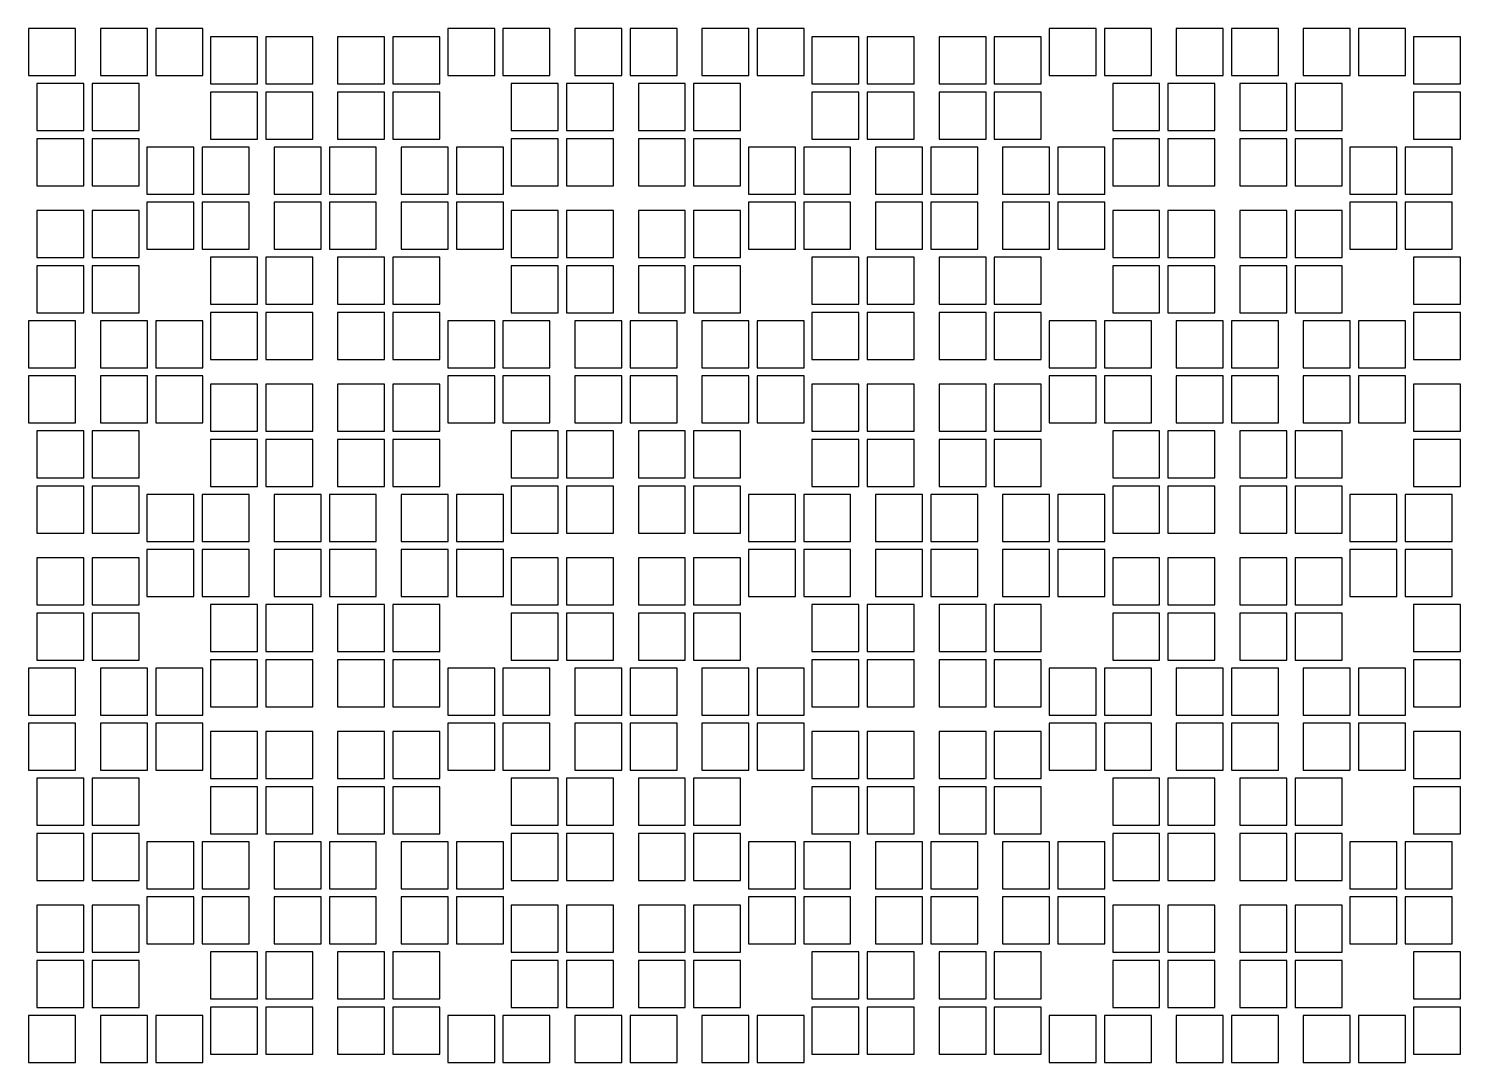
# Model space of a CAD drawing. Header units: millimetres. Extents: x -49 to 54, y -38 to 38.
# Drawn here: x 2.8 to 28.71, y -20.35 to -1.65 of the extents above; entities that cross this region are included whole.
import ezdxf

# ---------------------------------------------------------------- set-up
doc = ezdxf.new("R2010")
doc.units = ezdxf.units.MM

msp = doc.modelspace()

# ---------------------------------------------------------------- linework, layer by layer
for points in [[(2.7959, -2.4959), (3.6459, -2.4959), (3.6459, -1.6459), (2.7959, -1.6459), (2.7959, -2.4959)], [(4.0959, -2.4959), (4.9459, -2.4959), (4.9459, -1.6459), (4.0959, -1.6459), (4.0959, -2.4959)], [(5.0959, -2.4959), (5.9459, -2.4959), (5.9459, -1.6459), (5.0959, -1.6459), (5.0959, -2.4959)], [(6.0878, -2.6459), (6.9378, -2.6459), (6.9378, -1.7959), (6.0878, -1.7959), (6.0878, -2.6459)], [(7.0878, -2.6459), (7.9378, -2.6459), (7.9378, -1.7959), (7.0878, -1.7959), (7.0878, -2.6459)], [(8.3878, -2.6459), (9.2378, -2.6459), (9.2378, -1.7959), (8.3878, -1.7959), (8.3878, -2.6459)], [(9.3878, -2.6459), (10.2378, -2.6459), (10.2378, -1.7959), (9.3878, -1.7959), (9.3878, -2.6459)], [(10.3796, -2.4959), (11.2296, -2.4959), (11.2296, -1.6459), (10.3796, -1.6459), (10.3796, -2.4959)], [(11.3796, -2.4959), (12.2296, -2.4959), (12.2296, -1.6459), (11.3796, -1.6459), (11.3796, -2.4959)], [(12.6796, -2.4959), (13.5296, -2.4959), (13.5296, -1.6459), (12.6796, -1.6459), (12.6796, -2.4959)], [(13.6796, -2.4959), (14.5296, -2.4959), (14.5296, -1.6459), (13.6796, -1.6459), (13.6796, -2.4959)], [(14.9796, -2.4959), (15.8296, -2.4959), (15.8296, -1.6459), (14.9796, -1.6459), (14.9796, -2.4959)], [(15.9796, -2.4959), (16.8296, -2.4959), (16.8296, -1.6459), (15.9796, -1.6459), (15.9796, -2.4959)], [(16.9715, -2.6459), (17.8215, -2.6459), (17.8215, -1.7959), (16.9715, -1.7959), (16.9715, -2.6459)], [(17.9715, -2.6459), (18.8215, -2.6459), (18.8215, -1.7959), (17.9715, -1.7959), (17.9715, -2.6459)], [(19.2715, -2.6459), (20.1215, -2.6459), (20.1215, -1.7959), (19.2715, -1.7959), (19.2715, -2.6459)], [(20.2715, -2.6459), (21.1215, -2.6459), (21.1215, -1.7959), (20.2715, -1.7959), (20.2715, -2.6459)], [(21.2634, -2.4959), (22.1134, -2.4959), (22.1134, -1.6459), (21.2634, -1.6459), (21.2634, -2.4959)], [(22.2634, -2.4959), (23.1134, -2.4959), (23.1134, -1.6459), (22.2634, -1.6459), (22.2634, -2.4959)], [(23.5634, -2.4959), (24.4134, -2.4959), (24.4134, -1.6459), (23.5634, -1.6459), (23.5634, -2.4959)], [(24.5634, -2.4959), (25.4134, -2.4959), (25.4134, -1.6459), (24.5634, -1.6459), (24.5634, -2.4959)], [(25.8634, -2.4959), (26.7134, -2.4959), (26.7134, -1.6459), (25.8634, -1.6459), (25.8634, -2.4959)], [(26.8634, -2.4959), (27.7134, -2.4959), (27.7134, -1.6459), (26.8634, -1.6459), (26.8634, -2.4959)], [(27.8552, -2.6459), (28.7052, -2.6459), (28.7052, -1.7959), (27.8552, -1.7959), (27.8552, -2.6459)], [(2.9459, -3.4878), (3.7959, -3.4878), (3.7959, -2.6378), (2.9459, -2.6378), (2.9459, -3.4878)], [(3.9459, -3.4878), (4.7959, -3.4878), (4.7959, -2.6378), (3.9459, -2.6378), (3.9459, -3.4878)], [(6.0878, -3.6459), (6.9378, -3.6459), (6.9378, -2.7959), (6.0878, -2.7959), (6.0878, -3.6459)], [(7.0878, -3.6459), (7.9378, -3.6459), (7.9378, -2.7959), (7.0878, -2.7959), (7.0878, -3.6459)], [(8.3878, -3.6459), (9.2378, -3.6459), (9.2378, -2.7959), (8.3878, -2.7959), (8.3878, -3.6459)], [(9.3878, -3.6459), (10.2378, -3.6459), (10.2378, -2.7959), (9.3878, -2.7959), (9.3878, -3.6459)], [(11.5296, -3.4878), (12.3796, -3.4878), (12.3796, -2.6378), (11.5296, -2.6378), (11.5296, -3.4878)], [(12.5296, -3.4878), (13.3796, -3.4878), (13.3796, -2.6378), (12.5296, -2.6378), (12.5296, -3.4878)], [(13.8296, -3.4878), (14.6796, -3.4878), (14.6796, -2.6378), (13.8296, -2.6378), (13.8296, -3.4878)], [(14.8296, -3.4878), (15.6796, -3.4878), (15.6796, -2.6378), (14.8296, -2.6378), (14.8296, -3.4878)], [(16.9715, -3.6459), (17.8215, -3.6459), (17.8215, -2.7959), (16.9715, -2.7959), (16.9715, -3.6459)], [(17.9715, -3.6459), (18.8215, -3.6459), (18.8215, -2.7959), (17.9715, -2.7959), (17.9715, -3.6459)], [(19.2715, -3.6459), (20.1215, -3.6459), (20.1215, -2.7959), (19.2715, -2.7959), (19.2715, -3.6459)], [(20.2715, -3.6459), (21.1215, -3.6459), (21.1215, -2.7959), (20.2715, -2.7959), (20.2715, -3.6459)], [(22.4134, -3.4878), (23.2634, -3.4878), (23.2634, -2.6378), (22.4134, -2.6378), (22.4134, -3.4878)], [(23.4134, -3.4878), (24.2634, -3.4878), (24.2634, -2.6378), (23.4134, -2.6378), (23.4134, -3.4878)], [(24.7134, -3.4878), (25.5634, -3.4878), (25.5634, -2.6378), (24.7134, -2.6378), (24.7134, -3.4878)], [(25.7134, -3.4878), (26.5634, -3.4878), (26.5634, -2.6378), (25.7134, -2.6378), (25.7134, -3.4878)], [(27.8552, -3.6459), (28.7052, -3.6459), (28.7052, -2.7959), (27.8552, -2.7959), (27.8552, -3.6459)], [(2.9459, -4.4878), (3.7959, -4.4878), (3.7959, -3.6378), (2.9459, -3.6378), (2.9459, -4.4878)], [(3.9459, -4.4878), (4.7959, -4.4878), (4.7959, -3.6378), (3.9459, -3.6378), (3.9459, -4.4878)], [(4.9378, -4.6378), (5.7878, -4.6378), (5.7878, -3.7878), (4.9378, -3.7878), (4.9378, -4.6378)], [(5.9378, -4.6378), (6.7878, -4.6378), (6.7878, -3.7878), (5.9378, -3.7878), (5.9378, -4.6378)], [(7.2378, -4.6378), (8.0878, -4.6378), (8.0878, -3.7878), (7.2378, -3.7878), (7.2378, -4.6378)], [(8.2378, -4.6378), (9.0878, -4.6378), (9.0878, -3.7878), (8.2378, -3.7878), (8.2378, -4.6378)], [(9.5378, -4.6378), (10.3878, -4.6378), (10.3878, -3.7878), (9.5378, -3.7878), (9.5378, -4.6378)], [(10.5378, -4.6378), (11.3878, -4.6378), (11.3878, -3.7878), (10.5378, -3.7878), (10.5378, -4.6378)], [(11.5296, -4.4878), (12.3796, -4.4878), (12.3796, -3.6378), (11.5296, -3.6378), (11.5296, -4.4878)], [(12.5296, -4.4878), (13.3796, -4.4878), (13.3796, -3.6378), (12.5296, -3.6378), (12.5296, -4.4878)], [(13.8296, -4.4878), (14.6796, -4.4878), (14.6796, -3.6378), (13.8296, -3.6378), (13.8296, -4.4878)], [(14.8296, -4.4878), (15.6796, -4.4878), (15.6796, -3.6378), (14.8296, -3.6378), (14.8296, -4.4878)], [(15.8215, -4.6378), (16.6715, -4.6378), (16.6715, -3.7878), (15.8215, -3.7878), (15.8215, -4.6378)], [(16.8215, -4.6378), (17.6715, -4.6378), (17.6715, -3.7878), (16.8215, -3.7878), (16.8215, -4.6378)], [(18.1215, -4.6378), (18.9715, -4.6378), (18.9715, -3.7878), (18.1215, -3.7878), (18.1215, -4.6378)], [(19.1215, -4.6378), (19.9715, -4.6378), (19.9715, -3.7878), (19.1215, -3.7878), (19.1215, -4.6378)], [(20.4215, -4.6378), (21.2715, -4.6378), (21.2715, -3.7878), (20.4215, -3.7878), (20.4215, -4.6378)], [(21.4215, -4.6378), (22.2715, -4.6378), (22.2715, -3.7878), (21.4215, -3.7878), (21.4215, -4.6378)], [(22.4134, -4.4878), (23.2634, -4.4878), (23.2634, -3.6378), (22.4134, -3.6378), (22.4134, -4.4878)], [(23.4134, -4.4878), (24.2634, -4.4878), (24.2634, -3.6378), (23.4134, -3.6378), (23.4134, -4.4878)], [(24.7134, -4.4878), (25.5634, -4.4878), (25.5634, -3.6378), (24.7134, -3.6378), (24.7134, -4.4878)], [(25.7134, -4.4878), (26.5634, -4.4878), (26.5634, -3.6378), (25.7134, -3.6378), (25.7134, -4.4878)], [(26.7052, -4.6378), (27.5552, -4.6378), (27.5552, -3.7878), (26.7052, -3.7878), (26.7052, -4.6378)], [(27.7052, -4.6378), (28.5552, -4.6378), (28.5552, -3.7878), (27.7052, -3.7878), (27.7052, -4.6378)], [(4.9378, -5.6378), (5.7878, -5.6378), (5.7878, -4.7878), (4.9378, -4.7878), (4.9378, -5.6378)], [(5.9378, -5.6378), (6.7878, -5.6378), (6.7878, -4.7878), (5.9378, -4.7878), (5.9378, -5.6378)], [(7.2378, -5.6378), (8.0878, -5.6378), (8.0878, -4.7878), (7.2378, -4.7878), (7.2378, -5.6378)], [(8.2378, -5.6378), (9.0878, -5.6378), (9.0878, -4.7878), (8.2378, -4.7878), (8.2378, -5.6378)], [(9.5378, -5.6378), (10.3878, -5.6378), (10.3878, -4.7878), (9.5378, -4.7878), (9.5378, -5.6378)], [(10.5378, -5.6378), (11.3878, -5.6378), (11.3878, -4.7878), (10.5378, -4.7878), (10.5378, -5.6378)], [(15.8215, -5.6378), (16.6715, -5.6378), (16.6715, -4.7878), (15.8215, -4.7878), (15.8215, -5.6378)], [(16.8215, -5.6378), (17.6715, -5.6378), (17.6715, -4.7878), (16.8215, -4.7878), (16.8215, -5.6378)], [(18.1215, -5.6378), (18.9715, -5.6378), (18.9715, -4.7878), (18.1215, -4.7878), (18.1215, -5.6378)], [(19.1215, -5.6378), (19.9715, -5.6378), (19.9715, -4.7878), (19.1215, -4.7878), (19.1215, -5.6378)], [(20.4215, -5.6378), (21.2715, -5.6378), (21.2715, -4.7878), (20.4215, -4.7878), (20.4215, -5.6378)], [(21.4215, -5.6378), (22.2715, -5.6378), (22.2715, -4.7878), (21.4215, -4.7878), (21.4215, -5.6378)], [(26.7052, -5.6378), (27.5552, -5.6378), (27.5552, -4.7878), (26.7052, -4.7878), (26.7052, -5.6378)], [(27.7052, -5.6378), (28.5552, -5.6378), (28.5552, -4.7878), (27.7052, -4.7878), (27.7052, -5.6378)], [(2.9459, -5.7878), (3.7959, -5.7878), (3.7959, -4.9378), (2.9459, -4.9378), (2.9459, -5.7878)], [(3.9459, -5.7878), (4.7959, -5.7878), (4.7959, -4.9378), (3.9459, -4.9378), (3.9459, -5.7878)], [(11.5296, -5.7878), (12.3796, -5.7878), (12.3796, -4.9378), (11.5296, -4.9378), (11.5296, -5.7878)], [(12.5296, -5.7878), (13.3796, -5.7878), (13.3796, -4.9378), (12.5296, -4.9378), (12.5296, -5.7878)], [(13.8296, -5.7878), (14.6796, -5.7878), (14.6796, -4.9378), (13.8296, -4.9378), (13.8296, -5.7878)], [(14.8296, -5.7878), (15.6796, -5.7878), (15.6796, -4.9378), (14.8296, -4.9378), (14.8296, -5.7878)], [(22.4134, -5.7878), (23.2634, -5.7878), (23.2634, -4.9378), (22.4134, -4.9378), (22.4134, -5.7878)], [(23.4134, -5.7878), (24.2634, -5.7878), (24.2634, -4.9378), (23.4134, -4.9378), (23.4134, -5.7878)], [(24.7134, -5.7878), (25.5634, -5.7878), (25.5634, -4.9378), (24.7134, -4.9378), (24.7134, -5.7878)], [(25.7134, -5.7878), (26.5634, -5.7878), (26.5634, -4.9378), (25.7134, -4.9378), (25.7134, -5.7878)], [(2.9459, -6.7878), (3.7959, -6.7878), (3.7959, -5.9378), (2.9459, -5.9378), (2.9459, -6.7878)], [(3.9459, -6.7878), (4.7959, -6.7878), (4.7959, -5.9378), (3.9459, -5.9378), (3.9459, -6.7878)], [(6.0878, -6.6296), (6.9378, -6.6296), (6.9378, -5.7796), (6.0878, -5.7796), (6.0878, -6.6296)], [(7.0878, -6.6296), (7.9378, -6.6296), (7.9378, -5.7796), (7.0878, -5.7796), (7.0878, -6.6296)], [(8.3878, -6.6296), (9.2378, -6.6296), (9.2378, -5.7796), (8.3878, -5.7796), (8.3878, -6.6296)], [(9.3878, -6.6296), (10.2378, -6.6296), (10.2378, -5.7796), (9.3878, -5.7796), (9.3878, -6.6296)], [(11.5296, -6.7878), (12.3796, -6.7878), (12.3796, -5.9378), (11.5296, -5.9378), (11.5296, -6.7878)], [(12.5296, -6.7878), (13.3796, -6.7878), (13.3796, -5.9378), (12.5296, -5.9378), (12.5296, -6.7878)], [(13.8296, -6.7878), (14.6796, -6.7878), (14.6796, -5.9378), (13.8296, -5.9378), (13.8296, -6.7878)], [(14.8296, -6.7878), (15.6796, -6.7878), (15.6796, -5.9378), (14.8296, -5.9378), (14.8296, -6.7878)], [(16.9715, -6.6296), (17.8215, -6.6296), (17.8215, -5.7796), (16.9715, -5.7796), (16.9715, -6.6296)], [(17.9715, -6.6296), (18.8215, -6.6296), (18.8215, -5.7796), (17.9715, -5.7796), (17.9715, -6.6296)], [(19.2715, -6.6296), (20.1215, -6.6296), (20.1215, -5.7796), (19.2715, -5.7796), (19.2715, -6.6296)], [(20.2715, -6.6296), (21.1215, -6.6296), (21.1215, -5.7796), (20.2715, -5.7796), (20.2715, -6.6296)], [(22.4134, -6.7878), (23.2634, -6.7878), (23.2634, -5.9378), (22.4134, -5.9378), (22.4134, -6.7878)], [(23.4134, -6.7878), (24.2634, -6.7878), (24.2634, -5.9378), (23.4134, -5.9378), (23.4134, -6.7878)], [(24.7134, -6.7878), (25.5634, -6.7878), (25.5634, -5.9378), (24.7134, -5.9378), (24.7134, -6.7878)], [(25.7134, -6.7878), (26.5634, -6.7878), (26.5634, -5.9378), (25.7134, -5.9378), (25.7134, -6.7878)], [(27.8552, -6.6296), (28.7052, -6.6296), (28.7052, -5.7796), (27.8552, -5.7796), (27.8552, -6.6296)], [(2.7959, -7.7796), (3.6459, -7.7796), (3.6459, -6.9296), (2.7959, -6.9296), (2.7959, -7.7796)], [(4.0959, -7.7796), (4.9459, -7.7796), (4.9459, -6.9296), (4.0959, -6.9296), (4.0959, -7.7796)], [(5.0959, -7.7796), (5.9459, -7.7796), (5.9459, -6.9296), (5.0959, -6.9296), (5.0959, -7.7796)], [(6.0878, -7.6296), (6.9378, -7.6296), (6.9378, -6.7796), (6.0878, -6.7796), (6.0878, -7.6296)], [(7.0878, -7.6296), (7.9378, -7.6296), (7.9378, -6.7796), (7.0878, -6.7796), (7.0878, -7.6296)], [(8.3878, -7.6296), (9.2378, -7.6296), (9.2378, -6.7796), (8.3878, -6.7796), (8.3878, -7.6296)], [(9.3878, -7.6296), (10.2378, -7.6296), (10.2378, -6.7796), (9.3878, -6.7796), (9.3878, -7.6296)], [(10.3796, -7.7796), (11.2296, -7.7796), (11.2296, -6.9296), (10.3796, -6.9296), (10.3796, -7.7796)], [(11.3796, -7.7796), (12.2296, -7.7796), (12.2296, -6.9296), (11.3796, -6.9296), (11.3796, -7.7796)], [(12.6796, -7.7796), (13.5296, -7.7796), (13.5296, -6.9296), (12.6796, -6.9296), (12.6796, -7.7796)], [(13.6796, -7.7796), (14.5296, -7.7796), (14.5296, -6.9296), (13.6796, -6.9296), (13.6796, -7.7796)], [(14.9796, -7.7796), (15.8296, -7.7796), (15.8296, -6.9296), (14.9796, -6.9296), (14.9796, -7.7796)], [(15.9796, -7.7796), (16.8296, -7.7796), (16.8296, -6.9296), (15.9796, -6.9296), (15.9796, -7.7796)], [(16.9715, -7.6296), (17.8215, -7.6296), (17.8215, -6.7796), (16.9715, -6.7796), (16.9715, -7.6296)], [(17.9715, -7.6296), (18.8215, -7.6296), (18.8215, -6.7796), (17.9715, -6.7796), (17.9715, -7.6296)], [(19.2715, -7.6296), (20.1215, -7.6296), (20.1215, -6.7796), (19.2715, -6.7796), (19.2715, -7.6296)], [(20.2715, -7.6296), (21.1215, -7.6296), (21.1215, -6.7796), (20.2715, -6.7796), (20.2715, -7.6296)], [(21.2634, -7.7796), (22.1134, -7.7796), (22.1134, -6.9296), (21.2634, -6.9296), (21.2634, -7.7796)], [(22.2634, -7.7796), (23.1134, -7.7796), (23.1134, -6.9296), (22.2634, -6.9296), (22.2634, -7.7796)], [(23.5634, -7.7796), (24.4134, -7.7796), (24.4134, -6.9296), (23.5634, -6.9296), (23.5634, -7.7796)], [(24.5634, -7.7796), (25.4134, -7.7796), (25.4134, -6.9296), (24.5634, -6.9296), (24.5634, -7.7796)], [(25.8634, -7.7796), (26.7134, -7.7796), (26.7134, -6.9296), (25.8634, -6.9296), (25.8634, -7.7796)], [(26.8634, -7.7796), (27.7134, -7.7796), (27.7134, -6.9296), (26.8634, -6.9296), (26.8634, -7.7796)], [(27.8552, -7.6296), (28.7052, -7.6296), (28.7052, -6.7796), (27.8552, -6.7796), (27.8552, -7.6296)], [(2.7959, -8.7796), (3.6459, -8.7796), (3.6459, -7.9296), (2.7959, -7.9296), (2.7959, -8.7796)], [(4.0959, -8.7796), (4.9459, -8.7796), (4.9459, -7.9296), (4.0959, -7.9296), (4.0959, -8.7796)], [(5.0959, -8.7796), (5.9459, -8.7796), (5.9459, -7.9296), (5.0959, -7.9296), (5.0959, -8.7796)], [(10.3796, -8.7796), (11.2296, -8.7796), (11.2296, -7.9296), (10.3796, -7.9296), (10.3796, -8.7796)], [(11.3796, -8.7796), (12.2296, -8.7796), (12.2296, -7.9296), (11.3796, -7.9296), (11.3796, -8.7796)], [(12.6796, -8.7796), (13.5296, -8.7796), (13.5296, -7.9296), (12.6796, -7.9296), (12.6796, -8.7796)], [(13.6796, -8.7796), (14.5296, -8.7796), (14.5296, -7.9296), (13.6796, -7.9296), (13.6796, -8.7796)], [(14.9796, -8.7796), (15.8296, -8.7796), (15.8296, -7.9296), (14.9796, -7.9296), (14.9796, -8.7796)], [(15.9796, -8.7796), (16.8296, -8.7796), (16.8296, -7.9296), (15.9796, -7.9296), (15.9796, -8.7796)], [(21.2634, -8.7796), (22.1134, -8.7796), (22.1134, -7.9296), (21.2634, -7.9296), (21.2634, -8.7796)], [(22.2634, -8.7796), (23.1134, -8.7796), (23.1134, -7.9296), (22.2634, -7.9296), (22.2634, -8.7796)], [(23.5634, -8.7796), (24.4134, -8.7796), (24.4134, -7.9296), (23.5634, -7.9296), (23.5634, -8.7796)], [(24.5634, -8.7796), (25.4134, -8.7796), (25.4134, -7.9296), (24.5634, -7.9296), (24.5634, -8.7796)], [(25.8634, -8.7796), (26.7134, -8.7796), (26.7134, -7.9296), (25.8634, -7.9296), (25.8634, -8.7796)], [(26.8634, -8.7796), (27.7134, -8.7796), (27.7134, -7.9296), (26.8634, -7.9296), (26.8634, -8.7796)], [(6.0878, -8.9296), (6.9378, -8.9296), (6.9378, -8.0796), (6.0878, -8.0796), (6.0878, -8.9296)], [(7.0878, -8.9296), (7.9378, -8.9296), (7.9378, -8.0796), (7.0878, -8.0796), (7.0878, -8.9296)], [(8.3878, -8.9296), (9.2378, -8.9296), (9.2378, -8.0796), (8.3878, -8.0796), (8.3878, -8.9296)], [(9.3878, -8.9296), (10.2378, -8.9296), (10.2378, -8.0796), (9.3878, -8.0796), (9.3878, -8.9296)], [(16.9715, -8.9296), (17.8215, -8.9296), (17.8215, -8.0796), (16.9715, -8.0796), (16.9715, -8.9296)], [(17.9715, -8.9296), (18.8215, -8.9296), (18.8215, -8.0796), (17.9715, -8.0796), (17.9715, -8.9296)], [(19.2715, -8.9296), (20.1215, -8.9296), (20.1215, -8.0796), (19.2715, -8.0796), (19.2715, -8.9296)], [(20.2715, -8.9296), (21.1215, -8.9296), (21.1215, -8.0796), (20.2715, -8.0796), (20.2715, -8.9296)], [(27.8552, -8.9296), (28.7052, -8.9296), (28.7052, -8.0796), (27.8552, -8.0796), (27.8552, -8.9296)], [(2.9459, -9.7715), (3.7959, -9.7715), (3.7959, -8.9215), (2.9459, -8.9215), (2.9459, -9.7715)], [(3.9459, -9.7715), (4.7959, -9.7715), (4.7959, -8.9215), (3.9459, -8.9215), (3.9459, -9.7715)], [(11.5296, -9.7715), (12.3796, -9.7715), (12.3796, -8.9215), (11.5296, -8.9215), (11.5296, -9.7715)], [(12.5296, -9.7715), (13.3796, -9.7715), (13.3796, -8.9215), (12.5296, -8.9215), (12.5296, -9.7715)], [(13.8296, -9.7715), (14.6796, -9.7715), (14.6796, -8.9215), (13.8296, -8.9215), (13.8296, -9.7715)], [(14.8296, -9.7715), (15.6796, -9.7715), (15.6796, -8.9215), (14.8296, -8.9215), (14.8296, -9.7715)], [(22.4134, -9.7715), (23.2634, -9.7715), (23.2634, -8.9215), (22.4134, -8.9215), (22.4134, -9.7715)], [(23.4134, -9.7715), (24.2634, -9.7715), (24.2634, -8.9215), (23.4134, -8.9215), (23.4134, -9.7715)], [(24.7134, -9.7715), (25.5634, -9.7715), (25.5634, -8.9215), (24.7134, -8.9215), (24.7134, -9.7715)], [(25.7134, -9.7715), (26.5634, -9.7715), (26.5634, -8.9215), (25.7134, -8.9215), (25.7134, -9.7715)], [(6.0878, -9.9296), (6.9378, -9.9296), (6.9378, -9.0796), (6.0878, -9.0796), (6.0878, -9.9296)], [(7.0878, -9.9296), (7.9378, -9.9296), (7.9378, -9.0796), (7.0878, -9.0796), (7.0878, -9.9296)], [(8.3878, -9.9296), (9.2378, -9.9296), (9.2378, -9.0796), (8.3878, -9.0796), (8.3878, -9.9296)], [(9.3878, -9.9296), (10.2378, -9.9296), (10.2378, -9.0796), (9.3878, -9.0796), (9.3878, -9.9296)], [(16.9715, -9.9296), (17.8215, -9.9296), (17.8215, -9.0796), (16.9715, -9.0796), (16.9715, -9.9296)], [(17.9715, -9.9296), (18.8215, -9.9296), (18.8215, -9.0796), (17.9715, -9.0796), (17.9715, -9.9296)], [(19.2715, -9.9296), (20.1215, -9.9296), (20.1215, -9.0796), (19.2715, -9.0796), (19.2715, -9.9296)], [(20.2715, -9.9296), (21.1215, -9.9296), (21.1215, -9.0796), (20.2715, -9.0796), (20.2715, -9.9296)], [(27.8552, -9.9296), (28.7052, -9.9296), (28.7052, -9.0796), (27.8552, -9.0796), (27.8552, -9.9296)], [(2.9459, -10.7715), (3.7959, -10.7715), (3.7959, -9.9215), (2.9459, -9.9215), (2.9459, -10.7715)], [(3.9459, -10.7715), (4.7959, -10.7715), (4.7959, -9.9215), (3.9459, -9.9215), (3.9459, -10.7715)], [(4.9378, -10.9215), (5.7878, -10.9215), (5.7878, -10.0715), (4.9378, -10.0715), (4.9378, -10.9215)], [(5.9378, -10.9215), (6.7878, -10.9215), (6.7878, -10.0715), (5.9378, -10.0715), (5.9378, -10.9215)], [(7.2378, -10.9215), (8.0878, -10.9215), (8.0878, -10.0715), (7.2378, -10.0715), (7.2378, -10.9215)], [(8.2378, -10.9215), (9.0878, -10.9215), (9.0878, -10.0715), (8.2378, -10.0715), (8.2378, -10.9215)], [(9.5378, -10.9215), (10.3878, -10.9215), (10.3878, -10.0715), (9.5378, -10.0715), (9.5378, -10.9215)], [(10.5378, -10.9215), (11.3878, -10.9215), (11.3878, -10.0715), (10.5378, -10.0715), (10.5378, -10.9215)], [(11.5296, -10.7715), (12.3796, -10.7715), (12.3796, -9.9215), (11.5296, -9.9215), (11.5296, -10.7715)], [(12.5296, -10.7715), (13.3796, -10.7715), (13.3796, -9.9215), (12.5296, -9.9215), (12.5296, -10.7715)], [(13.8296, -10.7715), (14.6796, -10.7715), (14.6796, -9.9215), (13.8296, -9.9215), (13.8296, -10.7715)], [(14.8296, -10.7715), (15.6796, -10.7715), (15.6796, -9.9215), (14.8296, -9.9215), (14.8296, -10.7715)], [(15.8215, -10.9215), (16.6715, -10.9215), (16.6715, -10.0715), (15.8215, -10.0715), (15.8215, -10.9215)], [(16.8215, -10.9215), (17.6715, -10.9215), (17.6715, -10.0715), (16.8215, -10.0715), (16.8215, -10.9215)], [(18.1215, -10.9215), (18.9715, -10.9215), (18.9715, -10.0715), (18.1215, -10.0715), (18.1215, -10.9215)], [(19.1215, -10.9215), (19.9715, -10.9215), (19.9715, -10.0715), (19.1215, -10.0715), (19.1215, -10.9215)], [(20.4215, -10.9215), (21.2715, -10.9215), (21.2715, -10.0715), (20.4215, -10.0715), (20.4215, -10.9215)], [(21.4215, -10.9215), (22.2715, -10.9215), (22.2715, -10.0715), (21.4215, -10.0715), (21.4215, -10.9215)], [(22.4134, -10.7715), (23.2634, -10.7715), (23.2634, -9.9215), (22.4134, -9.9215), (22.4134, -10.7715)], [(23.4134, -10.7715), (24.2634, -10.7715), (24.2634, -9.9215), (23.4134, -9.9215), (23.4134, -10.7715)], [(24.7134, -10.7715), (25.5634, -10.7715), (25.5634, -9.9215), (24.7134, -9.9215), (24.7134, -10.7715)], [(25.7134, -10.7715), (26.5634, -10.7715), (26.5634, -9.9215), (25.7134, -9.9215), (25.7134, -10.7715)], [(26.7052, -10.9215), (27.5552, -10.9215), (27.5552, -10.0715), (26.7052, -10.0715), (26.7052, -10.9215)], [(27.7052, -10.9215), (28.5552, -10.9215), (28.5552, -10.0715), (27.7052, -10.0715), (27.7052, -10.9215)], [(4.9378, -11.9215), (5.7878, -11.9215), (5.7878, -11.0715), (4.9378, -11.0715), (4.9378, -11.9215)], [(5.9378, -11.9215), (6.7878, -11.9215), (6.7878, -11.0715), (5.9378, -11.0715), (5.9378, -11.9215)], [(7.2378, -11.9215), (8.0878, -11.9215), (8.0878, -11.0715), (7.2378, -11.0715), (7.2378, -11.9215)], [(8.2378, -11.9215), (9.0878, -11.9215), (9.0878, -11.0715), (8.2378, -11.0715), (8.2378, -11.9215)], [(9.5378, -11.9215), (10.3878, -11.9215), (10.3878, -11.0715), (9.5378, -11.0715), (9.5378, -11.9215)], [(10.5378, -11.9215), (11.3878, -11.9215), (11.3878, -11.0715), (10.5378, -11.0715), (10.5378, -11.9215)], [(15.8215, -11.9215), (16.6715, -11.9215), (16.6715, -11.0715), (15.8215, -11.0715), (15.8215, -11.9215)], [(16.8215, -11.9215), (17.6715, -11.9215), (17.6715, -11.0715), (16.8215, -11.0715), (16.8215, -11.9215)], [(18.1215, -11.9215), (18.9715, -11.9215), (18.9715, -11.0715), (18.1215, -11.0715), (18.1215, -11.9215)], [(19.1215, -11.9215), (19.9715, -11.9215), (19.9715, -11.0715), (19.1215, -11.0715), (19.1215, -11.9215)], [(20.4215, -11.9215), (21.2715, -11.9215), (21.2715, -11.0715), (20.4215, -11.0715), (20.4215, -11.9215)], [(21.4215, -11.9215), (22.2715, -11.9215), (22.2715, -11.0715), (21.4215, -11.0715), (21.4215, -11.9215)], [(26.7052, -11.9215), (27.5552, -11.9215), (27.5552, -11.0715), (26.7052, -11.0715), (26.7052, -11.9215)], [(27.7052, -11.9215), (28.5552, -11.9215), (28.5552, -11.0715), (27.7052, -11.0715), (27.7052, -11.9215)], [(2.9459, -12.0715), (3.7959, -12.0715), (3.7959, -11.2215), (2.9459, -11.2215), (2.9459, -12.0715)], [(3.9459, -12.0715), (4.7959, -12.0715), (4.7959, -11.2215), (3.9459, -11.2215), (3.9459, -12.0715)], [(11.5296, -12.0715), (12.3796, -12.0715), (12.3796, -11.2215), (11.5296, -11.2215), (11.5296, -12.0715)], [(12.5296, -12.0715), (13.3796, -12.0715), (13.3796, -11.2215), (12.5296, -11.2215), (12.5296, -12.0715)], [(13.8296, -12.0715), (14.6796, -12.0715), (14.6796, -11.2215), (13.8296, -11.2215), (13.8296, -12.0715)], [(14.8296, -12.0715), (15.6796, -12.0715), (15.6796, -11.2215), (14.8296, -11.2215), (14.8296, -12.0715)], [(22.4134, -12.0715), (23.2634, -12.0715), (23.2634, -11.2215), (22.4134, -11.2215), (22.4134, -12.0715)], [(23.4134, -12.0715), (24.2634, -12.0715), (24.2634, -11.2215), (23.4134, -11.2215), (23.4134, -12.0715)], [(24.7134, -12.0715), (25.5634, -12.0715), (25.5634, -11.2215), (24.7134, -11.2215), (24.7134, -12.0715)], [(25.7134, -12.0715), (26.5634, -12.0715), (26.5634, -11.2215), (25.7134, -11.2215), (25.7134, -12.0715)], [(6.0878, -12.9134), (6.9378, -12.9134), (6.9378, -12.0634), (6.0878, -12.0634), (6.0878, -12.9134)], [(7.0878, -12.9134), (7.9378, -12.9134), (7.9378, -12.0634), (7.0878, -12.0634), (7.0878, -12.9134)], [(8.3878, -12.9134), (9.2378, -12.9134), (9.2378, -12.0634), (8.3878, -12.0634), (8.3878, -12.9134)], [(9.3878, -12.9134), (10.2378, -12.9134), (10.2378, -12.0634), (9.3878, -12.0634), (9.3878, -12.9134)], [(16.9715, -12.9134), (17.8215, -12.9134), (17.8215, -12.0634), (16.9715, -12.0634), (16.9715, -12.9134)], [(17.9715, -12.9134), (18.8215, -12.9134), (18.8215, -12.0634), (17.9715, -12.0634), (17.9715, -12.9134)], [(19.2715, -12.9134), (20.1215, -12.9134), (20.1215, -12.0634), (19.2715, -12.0634), (19.2715, -12.9134)], [(20.2715, -12.9134), (21.1215, -12.9134), (21.1215, -12.0634), (20.2715, -12.0634), (20.2715, -12.9134)], [(27.8552, -12.9134), (28.7052, -12.9134), (28.7052, -12.0634), (27.8552, -12.0634), (27.8552, -12.9134)], [(2.9459, -13.0715), (3.7959, -13.0715), (3.7959, -12.2215), (2.9459, -12.2215), (2.9459, -13.0715)], [(3.9459, -13.0715), (4.7959, -13.0715), (4.7959, -12.2215), (3.9459, -12.2215), (3.9459, -13.0715)], [(11.5296, -13.0715), (12.3796, -13.0715), (12.3796, -12.2215), (11.5296, -12.2215), (11.5296, -13.0715)], [(12.5296, -13.0715), (13.3796, -13.0715), (13.3796, -12.2215), (12.5296, -12.2215), (12.5296, -13.0715)], [(13.8296, -13.0715), (14.6796, -13.0715), (14.6796, -12.2215), (13.8296, -12.2215), (13.8296, -13.0715)], [(14.8296, -13.0715), (15.6796, -13.0715), (15.6796, -12.2215), (14.8296, -12.2215), (14.8296, -13.0715)], [(22.4134, -13.0715), (23.2634, -13.0715), (23.2634, -12.2215), (22.4134, -12.2215), (22.4134, -13.0715)], [(23.4134, -13.0715), (24.2634, -13.0715), (24.2634, -12.2215), (23.4134, -12.2215), (23.4134, -13.0715)], [(24.7134, -13.0715), (25.5634, -13.0715), (25.5634, -12.2215), (24.7134, -12.2215), (24.7134, -13.0715)], [(25.7134, -13.0715), (26.5634, -13.0715), (26.5634, -12.2215), (25.7134, -12.2215), (25.7134, -13.0715)], [(2.7959, -14.0634), (3.6459, -14.0634), (3.6459, -13.2134), (2.7959, -13.2134), (2.7959, -14.0634)], [(4.0959, -14.0634), (4.9459, -14.0634), (4.9459, -13.2134), (4.0959, -13.2134), (4.0959, -14.0634)], [(5.0959, -14.0634), (5.9459, -14.0634), (5.9459, -13.2134), (5.0959, -13.2134), (5.0959, -14.0634)], [(6.0878, -13.9134), (6.9378, -13.9134), (6.9378, -13.0634), (6.0878, -13.0634), (6.0878, -13.9134)], [(7.0878, -13.9134), (7.9378, -13.9134), (7.9378, -13.0634), (7.0878, -13.0634), (7.0878, -13.9134)], [(8.3878, -13.9134), (9.2378, -13.9134), (9.2378, -13.0634), (8.3878, -13.0634), (8.3878, -13.9134)], [(9.3878, -13.9134), (10.2378, -13.9134), (10.2378, -13.0634), (9.3878, -13.0634), (9.3878, -13.9134)], [(10.3796, -14.0634), (11.2296, -14.0634), (11.2296, -13.2134), (10.3796, -13.2134), (10.3796, -14.0634)], [(11.3796, -14.0634), (12.2296, -14.0634), (12.2296, -13.2134), (11.3796, -13.2134), (11.3796, -14.0634)], [(12.6796, -14.0634), (13.5296, -14.0634), (13.5296, -13.2134), (12.6796, -13.2134), (12.6796, -14.0634)], [(13.6796, -14.0634), (14.5296, -14.0634), (14.5296, -13.2134), (13.6796, -13.2134), (13.6796, -14.0634)], [(14.9796, -14.0634), (15.8296, -14.0634), (15.8296, -13.2134), (14.9796, -13.2134), (14.9796, -14.0634)], [(15.9796, -14.0634), (16.8296, -14.0634), (16.8296, -13.2134), (15.9796, -13.2134), (15.9796, -14.0634)], [(16.9715, -13.9134), (17.8215, -13.9134), (17.8215, -13.0634), (16.9715, -13.0634), (16.9715, -13.9134)], [(17.9715, -13.9134), (18.8215, -13.9134), (18.8215, -13.0634), (17.9715, -13.0634), (17.9715, -13.9134)], [(19.2715, -13.9134), (20.1215, -13.9134), (20.1215, -13.0634), (19.2715, -13.0634), (19.2715, -13.9134)], [(20.2715, -13.9134), (21.1215, -13.9134), (21.1215, -13.0634), (20.2715, -13.0634), (20.2715, -13.9134)], [(21.2634, -14.0634), (22.1134, -14.0634), (22.1134, -13.2134), (21.2634, -13.2134), (21.2634, -14.0634)], [(22.2634, -14.0634), (23.1134, -14.0634), (23.1134, -13.2134), (22.2634, -13.2134), (22.2634, -14.0634)], [(23.5634, -14.0634), (24.4134, -14.0634), (24.4134, -13.2134), (23.5634, -13.2134), (23.5634, -14.0634)], [(24.5634, -14.0634), (25.4134, -14.0634), (25.4134, -13.2134), (24.5634, -13.2134), (24.5634, -14.0634)], [(25.8634, -14.0634), (26.7134, -14.0634), (26.7134, -13.2134), (25.8634, -13.2134), (25.8634, -14.0634)], [(26.8634, -14.0634), (27.7134, -14.0634), (27.7134, -13.2134), (26.8634, -13.2134), (26.8634, -14.0634)], [(27.8552, -13.9134), (28.7052, -13.9134), (28.7052, -13.0634), (27.8552, -13.0634), (27.8552, -13.9134)], [(2.7959, -15.0634), (3.6459, -15.0634), (3.6459, -14.2134), (2.7959, -14.2134), (2.7959, -15.0634)], [(4.0959, -15.0634), (4.9459, -15.0634), (4.9459, -14.2134), (4.0959, -14.2134), (4.0959, -15.0634)], [(5.0959, -15.0634), (5.9459, -15.0634), (5.9459, -14.2134), (5.0959, -14.2134), (5.0959, -15.0634)], [(10.3796, -15.0634), (11.2296, -15.0634), (11.2296, -14.2134), (10.3796, -14.2134), (10.3796, -15.0634)], [(11.3796, -15.0634), (12.2296, -15.0634), (12.2296, -14.2134), (11.3796, -14.2134), (11.3796, -15.0634)], [(12.6796, -15.0634), (13.5296, -15.0634), (13.5296, -14.2134), (12.6796, -14.2134), (12.6796, -15.0634)], [(13.6796, -15.0634), (14.5296, -15.0634), (14.5296, -14.2134), (13.6796, -14.2134), (13.6796, -15.0634)], [(14.9796, -15.0634), (15.8296, -15.0634), (15.8296, -14.2134), (14.9796, -14.2134), (14.9796, -15.0634)], [(15.9796, -15.0634), (16.8296, -15.0634), (16.8296, -14.2134), (15.9796, -14.2134), (15.9796, -15.0634)], [(21.2634, -15.0634), (22.1134, -15.0634), (22.1134, -14.2134), (21.2634, -14.2134), (21.2634, -15.0634)], [(22.2634, -15.0634), (23.1134, -15.0634), (23.1134, -14.2134), (22.2634, -14.2134), (22.2634, -15.0634)], [(23.5634, -15.0634), (24.4134, -15.0634), (24.4134, -14.2134), (23.5634, -14.2134), (23.5634, -15.0634)], [(24.5634, -15.0634), (25.4134, -15.0634), (25.4134, -14.2134), (24.5634, -14.2134), (24.5634, -15.0634)], [(25.8634, -15.0634), (26.7134, -15.0634), (26.7134, -14.2134), (25.8634, -14.2134), (25.8634, -15.0634)], [(26.8634, -15.0634), (27.7134, -15.0634), (27.7134, -14.2134), (26.8634, -14.2134), (26.8634, -15.0634)], [(6.0878, -15.2134), (6.9378, -15.2134), (6.9378, -14.3634), (6.0878, -14.3634), (6.0878, -15.2134)], [(7.0878, -15.2134), (7.9378, -15.2134), (7.9378, -14.3634), (7.0878, -14.3634), (7.0878, -15.2134)], [(8.3878, -15.2134), (9.2378, -15.2134), (9.2378, -14.3634), (8.3878, -14.3634), (8.3878, -15.2134)], [(9.3878, -15.2134), (10.2378, -15.2134), (10.2378, -14.3634), (9.3878, -14.3634), (9.3878, -15.2134)], [(16.9715, -15.2134), (17.8215, -15.2134), (17.8215, -14.3634), (16.9715, -14.3634), (16.9715, -15.2134)], [(17.9715, -15.2134), (18.8215, -15.2134), (18.8215, -14.3634), (17.9715, -14.3634), (17.9715, -15.2134)], [(19.2715, -15.2134), (20.1215, -15.2134), (20.1215, -14.3634), (19.2715, -14.3634), (19.2715, -15.2134)], [(20.2715, -15.2134), (21.1215, -15.2134), (21.1215, -14.3634), (20.2715, -14.3634), (20.2715, -15.2134)], [(27.8552, -15.2134), (28.7052, -15.2134), (28.7052, -14.3634), (27.8552, -14.3634), (27.8552, -15.2134)], [(2.9459, -16.0552), (3.7959, -16.0552), (3.7959, -15.2052), (2.9459, -15.2052), (2.9459, -16.0552)], [(3.9459, -16.0552), (4.7959, -16.0552), (4.7959, -15.2052), (3.9459, -15.2052), (3.9459, -16.0552)], [(11.5296, -16.0552), (12.3796, -16.0552), (12.3796, -15.2052), (11.5296, -15.2052), (11.5296, -16.0552)], [(12.5296, -16.0552), (13.3796, -16.0552), (13.3796, -15.2052), (12.5296, -15.2052), (12.5296, -16.0552)], [(13.8296, -16.0552), (14.6796, -16.0552), (14.6796, -15.2052), (13.8296, -15.2052), (13.8296, -16.0552)], [(14.8296, -16.0552), (15.6796, -16.0552), (15.6796, -15.2052), (14.8296, -15.2052), (14.8296, -16.0552)], [(22.4134, -16.0552), (23.2634, -16.0552), (23.2634, -15.2052), (22.4134, -15.2052), (22.4134, -16.0552)], [(23.4134, -16.0552), (24.2634, -16.0552), (24.2634, -15.2052), (23.4134, -15.2052), (23.4134, -16.0552)], [(24.7134, -16.0552), (25.5634, -16.0552), (25.5634, -15.2052), (24.7134, -15.2052), (24.7134, -16.0552)], [(25.7134, -16.0552), (26.5634, -16.0552), (26.5634, -15.2052), (25.7134, -15.2052), (25.7134, -16.0552)], [(6.0878, -16.2134), (6.9378, -16.2134), (6.9378, -15.3634), (6.0878, -15.3634), (6.0878, -16.2134)], [(7.0878, -16.2134), (7.9378, -16.2134), (7.9378, -15.3634), (7.0878, -15.3634), (7.0878, -16.2134)], [(8.3878, -16.2134), (9.2378, -16.2134), (9.2378, -15.3634), (8.3878, -15.3634), (8.3878, -16.2134)], [(9.3878, -16.2134), (10.2378, -16.2134), (10.2378, -15.3634), (9.3878, -15.3634), (9.3878, -16.2134)], [(16.9715, -16.2134), (17.8215, -16.2134), (17.8215, -15.3634), (16.9715, -15.3634), (16.9715, -16.2134)], [(17.9715, -16.2134), (18.8215, -16.2134), (18.8215, -15.3634), (17.9715, -15.3634), (17.9715, -16.2134)], [(19.2715, -16.2134), (20.1215, -16.2134), (20.1215, -15.3634), (19.2715, -15.3634), (19.2715, -16.2134)], [(20.2715, -16.2134), (21.1215, -16.2134), (21.1215, -15.3634), (20.2715, -15.3634), (20.2715, -16.2134)], [(27.8552, -16.2134), (28.7052, -16.2134), (28.7052, -15.3634), (27.8552, -15.3634), (27.8552, -16.2134)], [(2.9459, -17.0552), (3.7959, -17.0552), (3.7959, -16.2052), (2.9459, -16.2052), (2.9459, -17.0552)], [(3.9459, -17.0552), (4.7959, -17.0552), (4.7959, -16.2052), (3.9459, -16.2052), (3.9459, -17.0552)], [(11.5296, -17.0552), (12.3796, -17.0552), (12.3796, -16.2052), (11.5296, -16.2052), (11.5296, -17.0552)], [(12.5296, -17.0552), (13.3796, -17.0552), (13.3796, -16.2052), (12.5296, -16.2052), (12.5296, -17.0552)], [(13.8296, -17.0552), (14.6796, -17.0552), (14.6796, -16.2052), (13.8296, -16.2052), (13.8296, -17.0552)], [(14.8296, -17.0552), (15.6796, -17.0552), (15.6796, -16.2052), (14.8296, -16.2052), (14.8296, -17.0552)], [(22.4134, -17.0552), (23.2634, -17.0552), (23.2634, -16.2052), (22.4134, -16.2052), (22.4134, -17.0552)], [(23.4134, -17.0552), (24.2634, -17.0552), (24.2634, -16.2052), (23.4134, -16.2052), (23.4134, -17.0552)], [(24.7134, -17.0552), (25.5634, -17.0552), (25.5634, -16.2052), (24.7134, -16.2052), (24.7134, -17.0552)], [(25.7134, -17.0552), (26.5634, -17.0552), (26.5634, -16.2052), (25.7134, -16.2052), (25.7134, -17.0552)], [(4.9378, -17.2052), (5.7878, -17.2052), (5.7878, -16.3552), (4.9378, -16.3552), (4.9378, -17.2052)], [(5.9378, -17.2052), (6.7878, -17.2052), (6.7878, -16.3552), (5.9378, -16.3552), (5.9378, -17.2052)], [(7.2378, -17.2052), (8.0878, -17.2052), (8.0878, -16.3552), (7.2378, -16.3552), (7.2378, -17.2052)], [(8.2378, -17.2052), (9.0878, -17.2052), (9.0878, -16.3552), (8.2378, -16.3552), (8.2378, -17.2052)], [(9.5378, -17.2052), (10.3878, -17.2052), (10.3878, -16.3552), (9.5378, -16.3552), (9.5378, -17.2052)], [(10.5378, -17.2052), (11.3878, -17.2052), (11.3878, -16.3552), (10.5378, -16.3552), (10.5378, -17.2052)], [(15.8215, -17.2052), (16.6715, -17.2052), (16.6715, -16.3552), (15.8215, -16.3552), (15.8215, -17.2052)], [(16.8215, -17.2052), (17.6715, -17.2052), (17.6715, -16.3552), (16.8215, -16.3552), (16.8215, -17.2052)], [(18.1215, -17.2052), (18.9715, -17.2052), (18.9715, -16.3552), (18.1215, -16.3552), (18.1215, -17.2052)], [(19.1215, -17.2052), (19.9715, -17.2052), (19.9715, -16.3552), (19.1215, -16.3552), (19.1215, -17.2052)], [(20.4215, -17.2052), (21.2715, -17.2052), (21.2715, -16.3552), (20.4215, -16.3552), (20.4215, -17.2052)], [(21.4215, -17.2052), (22.2715, -17.2052), (22.2715, -16.3552), (21.4215, -16.3552), (21.4215, -17.2052)], [(26.7052, -17.2052), (27.5552, -17.2052), (27.5552, -16.3552), (26.7052, -16.3552), (26.7052, -17.2052)], [(27.7052, -17.2052), (28.5552, -17.2052), (28.5552, -16.3552), (27.7052, -16.3552), (27.7052, -17.2052)], [(4.9378, -18.2052), (5.7878, -18.2052), (5.7878, -17.3552), (4.9378, -17.3552), (4.9378, -18.2052)], [(5.9378, -18.2052), (6.7878, -18.2052), (6.7878, -17.3552), (5.9378, -17.3552), (5.9378, -18.2052)], [(7.2378, -18.2052), (8.0878, -18.2052), (8.0878, -17.3552), (7.2378, -17.3552), (7.2378, -18.2052)], [(8.2378, -18.2052), (9.0878, -18.2052), (9.0878, -17.3552), (8.2378, -17.3552), (8.2378, -18.2052)], [(9.5378, -18.2052), (10.3878, -18.2052), (10.3878, -17.3552), (9.5378, -17.3552), (9.5378, -18.2052)], [(10.5378, -18.2052), (11.3878, -18.2052), (11.3878, -17.3552), (10.5378, -17.3552), (10.5378, -18.2052)], [(15.8215, -18.2052), (16.6715, -18.2052), (16.6715, -17.3552), (15.8215, -17.3552), (15.8215, -18.2052)], [(16.8215, -18.2052), (17.6715, -18.2052), (17.6715, -17.3552), (16.8215, -17.3552), (16.8215, -18.2052)], [(18.1215, -18.2052), (18.9715, -18.2052), (18.9715, -17.3552), (18.1215, -17.3552), (18.1215, -18.2052)], [(19.1215, -18.2052), (19.9715, -18.2052), (19.9715, -17.3552), (19.1215, -17.3552), (19.1215, -18.2052)], [(20.4215, -18.2052), (21.2715, -18.2052), (21.2715, -17.3552), (20.4215, -17.3552), (20.4215, -18.2052)], [(21.4215, -18.2052), (22.2715, -18.2052), (22.2715, -17.3552), (21.4215, -17.3552), (21.4215, -18.2052)], [(26.7052, -18.2052), (27.5552, -18.2052), (27.5552, -17.3552), (26.7052, -17.3552), (26.7052, -18.2052)], [(27.7052, -18.2052), (28.5552, -18.2052), (28.5552, -17.3552), (27.7052, -17.3552), (27.7052, -18.2052)], [(2.9459, -18.3552), (3.7959, -18.3552), (3.7959, -17.5052), (2.9459, -17.5052), (2.9459, -18.3552)], [(3.9459, -18.3552), (4.7959, -18.3552), (4.7959, -17.5052), (3.9459, -17.5052), (3.9459, -18.3552)], [(11.5296, -18.3552), (12.3796, -18.3552), (12.3796, -17.5052), (11.5296, -17.5052), (11.5296, -18.3552)], [(12.5296, -18.3552), (13.3796, -18.3552), (13.3796, -17.5052), (12.5296, -17.5052), (12.5296, -18.3552)], [(13.8296, -18.3552), (14.6796, -18.3552), (14.6796, -17.5052), (13.8296, -17.5052), (13.8296, -18.3552)], [(14.8296, -18.3552), (15.6796, -18.3552), (15.6796, -17.5052), (14.8296, -17.5052), (14.8296, -18.3552)], [(22.4134, -18.3552), (23.2634, -18.3552), (23.2634, -17.5052), (22.4134, -17.5052), (22.4134, -18.3552)], [(23.4134, -18.3552), (24.2634, -18.3552), (24.2634, -17.5052), (23.4134, -17.5052), (23.4134, -18.3552)], [(24.7134, -18.3552), (25.5634, -18.3552), (25.5634, -17.5052), (24.7134, -17.5052), (24.7134, -18.3552)], [(25.7134, -18.3552), (26.5634, -18.3552), (26.5634, -17.5052), (25.7134, -17.5052), (25.7134, -18.3552)], [(6.0878, -19.1971), (6.9378, -19.1971), (6.9378, -18.3471), (6.0878, -18.3471), (6.0878, -19.1971)], [(7.0878, -19.1971), (7.9378, -19.1971), (7.9378, -18.3471), (7.0878, -18.3471), (7.0878, -19.1971)], [(8.3878, -19.1971), (9.2378, -19.1971), (9.2378, -18.3471), (8.3878, -18.3471), (8.3878, -19.1971)], [(9.3878, -19.1971), (10.2378, -19.1971), (10.2378, -18.3471), (9.3878, -18.3471), (9.3878, -19.1971)], [(16.9715, -19.1971), (17.8215, -19.1971), (17.8215, -18.3471), (16.9715, -18.3471), (16.9715, -19.1971)], [(17.9715, -19.1971), (18.8215, -19.1971), (18.8215, -18.3471), (17.9715, -18.3471), (17.9715, -19.1971)], [(19.2715, -19.1971), (20.1215, -19.1971), (20.1215, -18.3471), (19.2715, -18.3471), (19.2715, -19.1971)], [(20.2715, -19.1971), (21.1215, -19.1971), (21.1215, -18.3471), (20.2715, -18.3471), (20.2715, -19.1971)], [(27.8552, -19.1971), (28.7052, -19.1971), (28.7052, -18.3471), (27.8552, -18.3471), (27.8552, -19.1971)], [(2.9459, -19.3552), (3.7959, -19.3552), (3.7959, -18.5052), (2.9459, -18.5052), (2.9459, -19.3552)], [(3.9459, -19.3552), (4.7959, -19.3552), (4.7959, -18.5052), (3.9459, -18.5052), (3.9459, -19.3552)], [(11.5296, -19.3552), (12.3796, -19.3552), (12.3796, -18.5052), (11.5296, -18.5052), (11.5296, -19.3552)], [(12.5296, -19.3552), (13.3796, -19.3552), (13.3796, -18.5052), (12.5296, -18.5052), (12.5296, -19.3552)], [(13.8296, -19.3552), (14.6796, -19.3552), (14.6796, -18.5052), (13.8296, -18.5052), (13.8296, -19.3552)], [(14.8296, -19.3552), (15.6796, -19.3552), (15.6796, -18.5052), (14.8296, -18.5052), (14.8296, -19.3552)], [(22.4134, -19.3552), (23.2634, -19.3552), (23.2634, -18.5052), (22.4134, -18.5052), (22.4134, -19.3552)], [(23.4134, -19.3552), (24.2634, -19.3552), (24.2634, -18.5052), (23.4134, -18.5052), (23.4134, -19.3552)], [(24.7134, -19.3552), (25.5634, -19.3552), (25.5634, -18.5052), (24.7134, -18.5052), (24.7134, -19.3552)], [(25.7134, -19.3552), (26.5634, -19.3552), (26.5634, -18.5052), (25.7134, -18.5052), (25.7134, -19.3552)], [(6.0878, -20.1971), (6.9378, -20.1971), (6.9378, -19.3471), (6.0878, -19.3471), (6.0878, -20.1971)], [(7.0878, -20.1971), (7.9378, -20.1971), (7.9378, -19.3471), (7.0878, -19.3471), (7.0878, -20.1971)], [(8.3878, -20.1971), (9.2378, -20.1971), (9.2378, -19.3471), (8.3878, -19.3471), (8.3878, -20.1971)], [(9.3878, -20.1971), (10.2378, -20.1971), (10.2378, -19.3471), (9.3878, -19.3471), (9.3878, -20.1971)], [(16.9715, -20.1971), (17.8215, -20.1971), (17.8215, -19.3471), (16.9715, -19.3471), (16.9715, -20.1971)], [(17.9715, -20.1971), (18.8215, -20.1971), (18.8215, -19.3471), (17.9715, -19.3471), (17.9715, -20.1971)], [(19.2715, -20.1971), (20.1215, -20.1971), (20.1215, -19.3471), (19.2715, -19.3471), (19.2715, -20.1971)], [(20.2715, -20.1971), (21.1215, -20.1971), (21.1215, -19.3471), (20.2715, -19.3471), (20.2715, -20.1971)], [(27.8552, -20.1971), (28.7052, -20.1971), (28.7052, -19.3471), (27.8552, -19.3471), (27.8552, -20.1971)], [(2.7959, -20.3471), (3.6459, -20.3471), (3.6459, -19.4971), (2.7959, -19.4971), (2.7959, -20.3471)], [(4.0959, -20.3471), (4.9459, -20.3471), (4.9459, -19.4971), (4.0959, -19.4971), (4.0959, -20.3471)], [(5.0959, -20.3471), (5.9459, -20.3471), (5.9459, -19.4971), (5.0959, -19.4971), (5.0959, -20.3471)], [(10.3796, -20.3471), (11.2296, -20.3471), (11.2296, -19.4971), (10.3796, -19.4971), (10.3796, -20.3471)], [(11.3796, -20.3471), (12.2296, -20.3471), (12.2296, -19.4971), (11.3796, -19.4971), (11.3796, -20.3471)], [(12.6796, -20.3471), (13.5296, -20.3471), (13.5296, -19.4971), (12.6796, -19.4971), (12.6796, -20.3471)], [(13.6796, -20.3471), (14.5296, -20.3471), (14.5296, -19.4971), (13.6796, -19.4971), (13.6796, -20.3471)], [(14.9796, -20.3471), (15.8296, -20.3471), (15.8296, -19.4971), (14.9796, -19.4971), (14.9796, -20.3471)], [(15.9796, -20.3471), (16.8296, -20.3471), (16.8296, -19.4971), (15.9796, -19.4971), (15.9796, -20.3471)], [(21.2634, -20.3471), (22.1134, -20.3471), (22.1134, -19.4971), (21.2634, -19.4971), (21.2634, -20.3471)], [(22.2634, -20.3471), (23.1134, -20.3471), (23.1134, -19.4971), (22.2634, -19.4971), (22.2634, -20.3471)], [(23.5634, -20.3471), (24.4134, -20.3471), (24.4134, -19.4971), (23.5634, -19.4971), (23.5634, -20.3471)], [(24.5634, -20.3471), (25.4134, -20.3471), (25.4134, -19.4971), (24.5634, -19.4971), (24.5634, -20.3471)], [(25.8634, -20.3471), (26.7134, -20.3471), (26.7134, -19.4971), (25.8634, -19.4971), (25.8634, -20.3471)], [(26.8634, -20.3471), (27.7134, -20.3471), (27.7134, -19.4971), (26.8634, -19.4971), (26.8634, -20.3471)]]:
    msp.add_lwpolyline(points, close=True)

doc.saveas('drawing.dxf')
